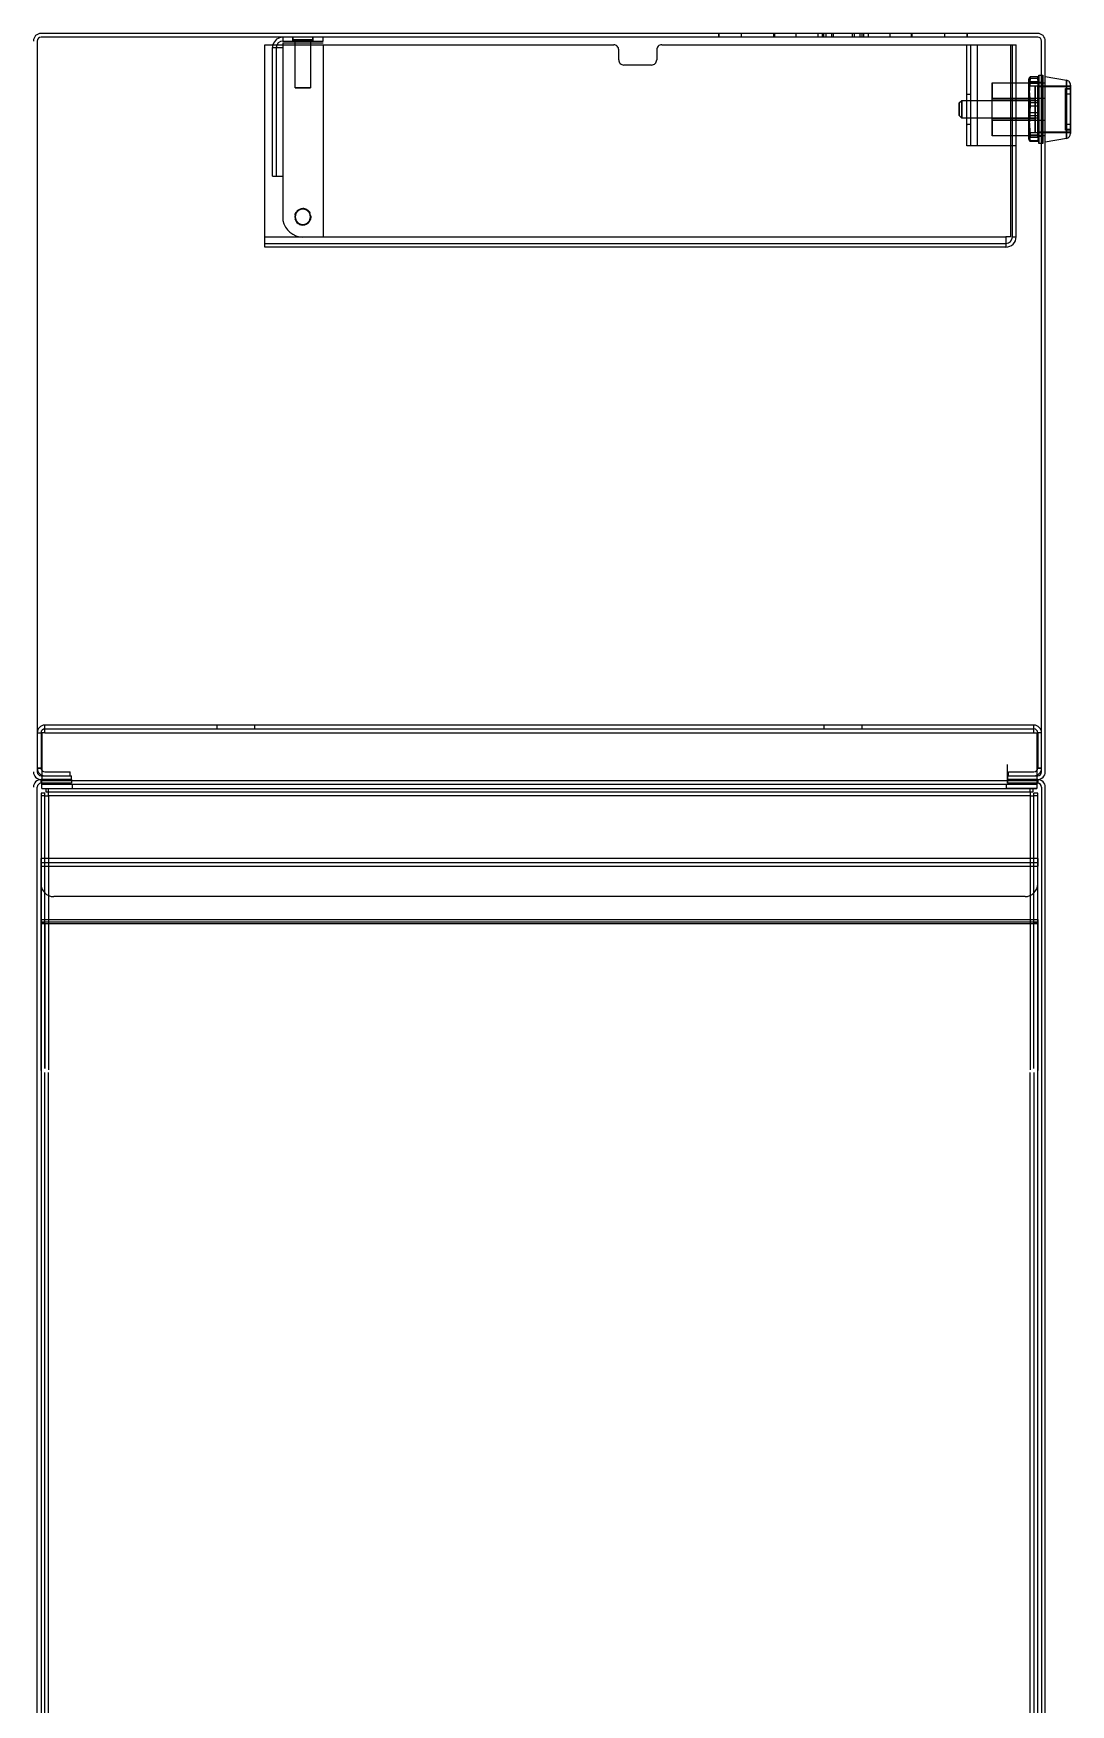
# Model space of a CAD drawing. Header units: millimetres. Extents: x 10366 to 13995, y 24552 to 29685.
# Drawn here: x 12801 to 13211, y 27959 to 28620 of the extents above; entities that cross this region are included whole.
import ezdxf

# ---------------------------------------------------------------- set-up
doc = ezdxf.new("R2010")
doc.units = ezdxf.units.MM
doc.header["$LTSCALE"] = 3
doc.layers.add('Hidden_lines', color=7, linetype='Continuous')
doc.layers.add('Level_1', color=7, linetype='Continuous')

msp = doc.modelspace()

# ---------------------------------------------------------------- linework, layer by layer
at = {"layer": 'Hidden_lines'}
for p, q in [((12903.93, 28617.03), (12903.93, 28618.53)), ((12904.13, 28617.53), (12904.13, 28618.53)), ((12911.73, 28618.53), (12911.73, 28617.53)), ((12911.93, 28618.53), (12911.93, 28617.03)), ((13072.34, 28618.53), (13072.34, 28620.03)), ((13072.43, 28620.03), (13072.43, 28618.53)), ((13081.25, 28620.03), (13081.25, 28618.53)), ((13094.14, 28618.53), (13094.14, 28620.03)), ((13094.41, 28620.03), (13094.41, 28618.53)), ((13102.87, 28620.03), (13102.87, 28618.53)), ((13111.46, 28620.03), (13111.46, 28618.53)), ((13113.25, 28620.03), (13113.25, 28618.53)), ((13113.93, 28618.53), (13113.93, 28620.03)), ((13114.67, 28620.03), (13114.67, 28618.53)), ((13116.86, 28620.03), (13116.86, 28618.53)), ((13117.63, 28620.03), (13117.63, 28618.53)), ((13125.22, 28618.53), (13125.22, 28620.03)), ((13126, 28618.53), (13126, 28620.03)), ((13128.18, 28620.03), (13128.18, 28618.53)), ((13128.93, 28620.03), (13128.93, 28618.53)), ((13129.6, 28620.03), (13129.6, 28618.53)), ((13131.4, 28620.03), (13131.4, 28618.53)), ((13139.99, 28620.03), (13139.99, 28618.53)), ((13148.44, 28620.03), (13148.44, 28618.53)), ((13148.71, 28620.03), (13148.71, 28618.53)), ((13161.6, 28620.03), (13161.6, 28618.53)), ((13170.42, 28620.03), (13170.42, 28618.53)), ((13170.51, 28620.03), (13170.51, 28618.53)), ((12895.93, 28563.53), (12895.93, 28614.4)), ((12897.43, 28614.4), (12897.43, 28563.53)), ((12900.06, 28614.4), (12900.06, 28563.53)), ((12904.93, 28598.53), (12904.93, 28615.53)), ((12910.93, 28615.53), (12910.93, 28598.53)), ((12915.93, 28615.53), (12915.93, 28539.53)), ((13170.43, 28575.53), (13170.43, 28615.53)), ((13171.93, 28615.53), (13171.93, 28575.53)), ((13174.56, 28615.53), (13174.56, 28575.53)), ((13180.43, 28600.5), (13189.93, 28600.5)), ((13194.93, 28599.34), (13198.93, 28599.34)), ((13195.17, 28600.5), (13201.43, 28600.5)), ((13195.43, 28601), (13198.43, 28601)), ((13198.43, 28600.2), (13195.43, 28600.2)), ((13197.43, 28599.28), (13211.43, 28599.28)), ((13198.43, 28599.03), (13211.43, 28599.03)), ((13198.93, 28600.78), (13200.43, 28600.78)), ((13209.43, 28598.28), (13211.43, 28598.28)), ((13209.43, 28598.08), (13211.43, 28598.08)), ((13167.43, 28592.53), (13168.43, 28593.53)), ((13168.43, 28593.53), (13198.43, 28593.53)), ((13170.43, 28596.03), (13171.93, 28596.03)), ((13180.43, 28594.45), (13189.93, 28594.45)), ((13180.43, 28585.61), (13180.43, 28594.45)), ((13180.43, 28593.78), (13197.43, 28593.78)), ((13195.17, 28594.45), (13201.43, 28594.45)), ((13211.43, 28596.03), (13209.43, 28596.03)), ((13168.43, 28586.53), (13167.43, 28587.53)), ((13198.43, 28586.53), (13168.43, 28586.53)), ((13171.93, 28584.03), (13170.43, 28584.03)), ((13170.6, 28584.03), (13170.69, 28584.03)), ((13197.43, 28586.28), (13180.43, 28586.28)), ((13189.93, 28585.61), (13180.43, 28585.61)), ((13201.43, 28585.61), (13195, 28585.61)), ((13195.43, 28588.7), (13198.43, 28588.7)), ((13198.43, 28587.42), (13195.43, 28587.42)), ((13211.43, 28584.03), (13209.43, 28584.03)), ((13189.93, 28579.55), (13180.43, 28579.55)), ((13198.93, 28580.71), (13194.93, 28580.71)), ((13201.43, 28579.55), (13195.21, 28579.55)), ((13195.43, 28577.73), (13198.43, 28577.73)), ((13211.43, 28580.78), (13197.43, 28580.78)), ((13211.43, 28581.03), (13198.43, 28581.03)), ((13200.43, 28579.28), (13198.93, 28579.28)), ((13211.43, 28581.98), (13209.43, 28581.98)), ((13211.43, 28581.78), (13209.43, 28581.78)), ((13188.43, 28575.53), (13174.56, 28575.53)), ((13189.93, 28575.53), (13188.43, 28575.53)), ((12900.06, 28563.53), (12900.06, 28546.09)), ((12892.93, 28537.03), (13185.8, 28537.03)), ((12873.93, 28346.53), (12873.93, 28345.03)), ((12888.93, 28345.03), (12888.93, 28346.53)), ((13113.93, 28346.53), (13113.93, 28345.03)), ((13128.93, 28346.53), (13128.93, 28345.03)), ((12805.93, 28345.03), (13196.93, 28345.03)), ((12805.93, 28328.03), (12815.93, 28328.03)), ((12815.93, 28326.53), (12815.93, 28328.03)), ((13186.43, 28323.53), (13186.43, 28330.94)), ((13186.93, 28328.03), (13196.93, 28328.03)), ((13186.93, 28326.53), (13186.93, 28328.03)), ((12816.43, 28325.03), (12804.43, 28325.03)), ((12816.43, 28323.53), (12804.78, 28323.53)), ((13198.07, 28323.03), (12804.78, 28323.03)), ((12816.78, 28323.03), (12804.78, 28323.03)), ((12807.43, 28320.03), (12807.43, 28321.53)), ((12816.43, 28325.03), (12816.43, 28323.53)), ((12816.78, 28323.03), (12816.78, 28321.53)), ((13186.07, 28321.53), (13186.07, 28323.03)), ((13198.07, 28323.03), (13186.07, 28323.03)), ((13197.26, 28325.03), (13186.43, 28325.03)), ((13186.43, 28325.03), (13186.43, 28323.53)), ((13196.92, 28323.53), (13186.43, 28323.53)), ((13195.43, 28320.03), (13195.43, 28321.53)), ((12805.93, 28318.53), (12804.43, 28318.53)), ((13198.43, 28318.53), (13196.93, 28318.53)), ((12805.93, 28210.77), (12805.93, 28293.75)), ((12807.43, 28293.75), (12807.43, 28210.19)), ((13195.43, 28293.75), (13195.43, 28210.19)), ((13196.93, 28210.77), (13196.93, 28293.75)), ((12804.43, 28292.25), (13198.43, 28292.25)), ((12804.43, 28292.25), (13198.43, 28292.25)), ((12804.43, 28292.25), (13198.43, 28292.25)), ((12804.43, 28292.25), (13198.43, 28292.25)), ((12805.93, 28268.22), (12804.43, 28268.22)), ((12805.93, 28268.22), (12804.43, 28268.22)), ((12805.93, 28268.22), (12804.43, 28268.22)), ((12805.93, 28268.22), (12804.43, 28268.22)), ((13198.43, 28268.01), (12804.43, 28268.01)), ((13198.43, 28268.01), (12804.43, 28268.01)), ((13198.43, 28268.01), (12804.43, 28268.01)), ((13198.43, 28268.01), (12804.43, 28268.01)), ((12805.93, 28268.22), (12805.93, 28210.77)), ((12805.93, 28211.24), (12805.93, 28268.22)), ((12805.93, 28268.22), (12805.93, 28210.77)), ((12805.93, 28211.24), (12805.93, 28268.22)), ((12805.93, 28268.22), (12805.93, 28210.77)), ((12805.93, 28211.24), (12805.93, 28268.22)), ((12805.93, 28268.22), (12805.93, 28210.77)), ((12805.93, 28211.24), (12805.93, 28268.22)), ((13196.93, 28211.24), (13196.93, 28268.22)), ((13196.93, 28268.22), (13198.43, 28268.22)), ((13196.93, 28210.77), (13196.93, 28268.22)), ((13196.93, 28268.22), (13198.43, 28268.22)), ((13196.93, 28211.24), (13196.93, 28268.22)), ((13196.93, 28210.77), (13196.93, 28268.22)), ((13196.93, 28210.77), (13196.93, 28268.22)), ((13196.93, 28268.22), (13198.43, 28268.22)), ((13196.93, 28211.24), (13196.93, 28268.22)), ((13196.93, 28268.22), (13198.43, 28268.22)), ((13196.93, 28211.24), (13196.93, 28268.22)), ((13196.93, 28210.77), (13196.93, 28268.22)), ((12805.93, 27573.03), (12805.93, 28209.14)), ((12805.93, 27573.03), (12805.93, 28209.14)), ((12805.93, 27573.03), (12805.93, 28209.14)), ((12805.93, 27573.03), (12805.93, 28209.14)), ((13196.93, 28209.14), (13196.93, 27573.03)), ((13196.93, 28209.14), (13196.93, 27573.03)), ((13196.93, 28209.14), (13196.93, 27573.03)), ((13196.93, 28209.14), (13196.93, 27573.03))]:
    msp.add_line(p, q, dxfattribs=at)
for points in [[(12907.93, 28617.53, 0), (12911.73, 28617.53, 0), (12907.93, 28617.53, 0), (12904.13, 28617.53, 0)], [(12907.93, 28617.53, 0), (12910.93, 28617.53, 0), (12907.93, 28617.53, 0), (12904.93, 28617.53, 0)], [(13200.43, 28590.03, 0), (13200.43, 28603.53, 0)], [(12907.93, 28598.53, 0), (12910.93, 28598.53, 0), (12907.93, 28598.53, 0), (12904.93, 28598.53, 0)], [(13180.43, 28594.45, 0), (13180.43, 28600.5, 0)], [(13197.43, 28590.03, 0), (13197.43, 28580.78, 0), (13197.43, 28590.03, 0), (13197.43, 28599.28, 0)], [(13198.43, 28590.03, 0), (13198.43, 28599.03, 0)], [(13209.43, 28590.03, 0), (13209.43, 28598.28, 0)], [(13209.43, 28590.03, 0), (13209.43, 28598.08, 0)], [(13167.43, 28590.03, 0), (13167.43, 28592.53, 0)], [(13168.43, 28590.03, 0), (13168.43, 28593.53, 0)], [(13197.43, 28590.03, 0), (13197.43, 28586.28, 0), (13197.43, 28590.03, 0), (13197.43, 28593.78, 0)], [(13167.43, 28590.03, 0), (13167.43, 28587.53, 0)], [(13168.43, 28590.03, 0), (13168.43, 28586.53, 0)], [(13180.43, 28585.61, 0), (13180.43, 28579.55, 0)], [(13198.43, 28590.03, 0), (13198.43, 28581.03, 0)], [(13200.43, 28590.03, 0), (13200.43, 28576.53, 0)], [(13209.43, 28590.03, 0), (13209.43, 28581.98, 0)], [(13209.43, 28590.03, 0), (13209.43, 28581.78, 0)]]:
    msp.add_polyline3d(points, close=True, dxfattribs=at)
for points in [[(12895.93, 28614.4, 0), (12895.93, 28614.4, 0), (12895.93, 28614.4, 0), (12895.93, 28614.4, 0), (12895.93, 28614.4, 0), (12895.93, 28614.4, 0), (12895.93, 28614.4, 0), (12895.93, 28614.4, 0), (12895.93, 28614.4, 0), (12895.93, 28614.4, 0), (12895.93, 28614.4, 0), (12895.93, 28614.4, 0), (12895.93, 28614.4, 0), (12895.93, 28614.4, 0), (12895.94, 28614.4, 0), (12895.97, 28614.4, 0), (12896.1, 28614.4, 0), (12897.43, 28614.4, 0)], [(12897.43, 28614.4, 0), (12900.06, 28614.4, 0)], [(13194.93, 28599.24, 0), (13194.93, 28579.63, 0)], [(13195.43, 28588.7, 0), (13195, 28594.45, 0), (13195.43, 28600.2, 0)], [(13195.43, 28600.61, 0), (13195.43, 28601, 0)], [(13198.43, 28602.8, 0), (13198.62, 28602.56, 0), (13198.75, 28602.33, 0), (13198.8, 28602.22, 0), (13198.83, 28602.11, 0), (13198.85, 28602, 0), (13198.86, 28601.9, 0), (13198.85, 28601.79, 0), (13198.83, 28601.68, 0), (13198.8, 28601.58, 0), (13198.75, 28601.47, 0), (13198.69, 28601.35, 0), (13198.62, 28601.24, 0), (13198.43, 28601, 0)], [(13198.43, 28601, 0), (13198.43, 28600.61, 0)], [(13198.43, 28600.2, 0), (13198.86, 28594.45, 0), (13198.43, 28588.7, 0)], [(13198.93, 28598.07, 0), (13198.93, 28590.03, 0)], [(13209.78, 28578.53, 0), (13209.78, 28578.53, 0), (13209.78, 28578.53, 0), (13209.78, 28578.53, 0), (13209.78, 28578.53, 0), (13209.78, 28578.53, 0), (13209.78, 28578.53, 0), (13209.78, 28578.53, 0), (13209.78, 28578.53, 0), (13209.78, 28578.53, 0), (13209.78, 28578.53, 0), (13209.78, 28578.53, 0), (13209.78, 28578.55, 0), (13209.78, 28578.61, 0), (13209.78, 28578.86, 0), (13209.78, 28579.94, 0), (13209.78, 28601.53, 0)], [(13195.43, 28577.73, 0), (13195, 28582.57, 0), (13195.43, 28587.42, 0)], [(13195.43, 28587.42, 0), (13195.43, 28588.7, 0)], [(13198.43, 28587.42, 0), (13198.86, 28582.57, 0), (13198.43, 28577.73, 0)], [(13198.93, 28590.03, 0), (13198.93, 28581.34, 0)], [(13195.43, 28577.25, 0), (13195.43, 28577.73, 0)], [(13198.43, 28577.73, 0), (13198.43, 28577.25, 0)], [(13174.56, 28575.53, 0), (13170.43, 28575.53, 0)], [(12895.93, 28563.53, 0), (12895.93, 28563.53, 0), (12895.93, 28563.53, 0), (12895.93, 28563.53, 0), (12895.93, 28563.53, 0), (12895.93, 28563.53, 0), (12895.93, 28563.53, 0), (12895.93, 28563.53, 0), (12895.93, 28563.53, 0), (12895.93, 28563.53, 0), (12895.93, 28563.53, 0), (12895.93, 28563.53, 0), (12895.93, 28563.53, 0), (12895.96, 28563.53, 0), (12896.05, 28563.53, 0), (12896.44, 28563.53, 0), (12900.06, 28563.53, 0)]]:
    msp.add_polyline3d(points, dxfattribs=at)
for centre, radius, start, end in [((12900.06, 28614.4), 4.13, 164.12094, 180), ((12907.93, 28547.53), 3.25, 90, 111.83829), ((12907.93, 28547.53), 3.25, 61.20728, 90), ((12907.93, 28547.53), 8, 190.34318, 270), ((12907.93, 28547.53), 3.25, 146.53824, 168.08226), ((12907.93, 28547.53), 3.25, 194.15876, 234.78826), ((12907.93, 28547.53), 3.25, 119.90285, 141.63257), ((12907.93, 28547.53), 3.25, 239.89304, 270), ((12907.93, 28547.53), 3.25, 270, 295.99524), ((12907.93, 28547.53), 3.25, 298.82379, 329.35126), ((12907.93, 28547.53), 3.25, 25.70136, 56.20738), ((12907.93, 28547.53), 3.25, 334.67348, 6.28958)]:
    msp.add_arc(centre, radius, start, end, dxfattribs=at)
at = {"layer": 'Level_1'}
for p, q in [((12802.93, 28617.03), (12802.93, 28328.03)), ((13198.43, 28620.03), (12804.43, 28620.03)), ((13198.43, 28618.53), (12804.43, 28618.53)), ((12900.06, 28618.53), (12900.06, 28617.03)), ((12900.06, 28617.03), (12915.93, 28617.03)), ((12904.93, 28615.53), (12904.93, 28617.53)), ((12910.93, 28617.53), (12910.93, 28615.53)), ((12915.93, 28617.03), (12915.93, 28618.53)), ((13199.93, 28328.03), (13199.93, 28617.03)), ((13201.43, 28328.03), (13201.43, 28617.03)), ((12892.93, 28615.53), (13030.82, 28615.53)), ((12892.93, 28539.66), (12892.93, 28615.53)), ((12900.06, 28616.32), (12900.06, 28614.4)), ((12900.06, 28616.32), (12915.93, 28616.32)), ((13032.82, 28609.53), (13032.82, 28613.53)), ((13047.82, 28613.53), (13047.82, 28609.53)), ((13049.82, 28615.53), (13187.72, 28615.53)), ((13174.56, 28615.53), (13188.43, 28615.53)), ((13187.72, 28615.53), (13187.72, 28539.66)), ((13188.43, 28539.66), (13188.43, 28615.53)), ((13188.43, 28615.53), (13189.93, 28615.53)), ((13189.93, 28539.66), (13189.93, 28615.53)), ((13045.82, 28607.53), (13034.82, 28607.53)), ((13198.93, 28603.53), (13200.43, 28603.53)), ((13189.93, 28600.5), (13195.17, 28600.5)), ((13194.93, 28601.78), (13195.04, 28602.16)), ((13198.43, 28602.8), (13195.43, 28602.8)), ((13195.43, 28602.33), (13198.43, 28602.33)), ((13201.43, 28603.03), (13209.78, 28601.53)), ((13189.93, 28594.45), (13195.17, 28594.45)), ((13198.43, 28592.63), (13195.43, 28592.63)), ((13195.43, 28591.36), (13198.43, 28591.36)), ((13195, 28585.61), (13189.93, 28585.61)), ((13195.21, 28579.55), (13189.93, 28579.55)), ((13195.04, 28577.9), (13194.93, 28578.28)), ((13198.43, 28579.86), (13195.43, 28579.86)), ((13195.43, 28579.06), (13198.43, 28579.06)), ((13198.43, 28577.25), (13195.43, 28577.25)), ((13209.78, 28578.53), (13201.43, 28577.03)), ((13200.43, 28576.53), (13198.93, 28576.53)), ((12892.93, 28539.66), (13185.8, 28539.66)), ((13187.72, 28539.66), (13185.8, 28539.66)), ((13188.43, 28539.66), (13189.93, 28539.66)), ((12892.93, 28535.53), (12892.93, 28537.03)), ((13185.8, 28535.53), (12892.93, 28535.53)), ((13185.8, 28537.03), (13185.8, 28535.53)), ((12805.93, 28345.03), (12805.93, 28346.53)), ((13196.93, 28346.53), (12805.93, 28346.53)), ((13196.93, 28345.03), (13196.93, 28346.53)), ((12802.93, 28343.53), (12804.43, 28343.53)), ((12804.43, 28343.53), (12804.43, 28329.53)), ((12804.78, 28343.53), (12804.78, 28324.53)), ((12805.93, 28343.53), (12804.78, 28343.53)), ((12805.93, 28343.53), (13196.93, 28343.53)), ((13196.93, 28343.53), (13198.07, 28343.53)), ((13198.07, 28343.53), (13198.07, 28324.53)), ((13198.43, 28343.53), (13198.43, 28329.53)), ((13199.93, 28343.53), (13198.43, 28343.53)), ((12802.93, 28329.53), (12804.43, 28329.53)), ((12804.43, 28329.53), (12802.93, 28329.53)), ((12804.43, 28326.53), (12816.43, 28326.53)), ((12816.43, 28325.03), (12816.43, 28326.53)), ((13186.43, 28326.53), (13198.43, 28326.53)), ((13186.43, 28326.53), (13186.43, 28325.03)), ((13199.93, 28329.53), (13198.43, 28329.53)), ((13198.43, 28329.53), (13199.93, 28329.53)), ((12802.93, 27523.03), (12802.93, 28322.03)), ((12804.43, 28323.53), (12804.43, 28325.03)), ((12804.43, 28325.03), (12816.43, 28325.03)), ((12804.43, 28319.67), (12804.43, 28174.68)), ((12805.93, 28319.67), (12804.43, 28319.67)), ((13198.07, 28324.53), (12804.78, 28324.53)), ((12804.78, 28321.53), (12816.78, 28321.53)), ((12804.78, 28321.53), (13198.07, 28321.53)), ((12805.93, 28293.75), (12805.93, 28319.67)), ((12806.28, 28321.53), (12806.28, 28320.03)), ((13196.57, 28320.03), (12806.28, 28320.03)), ((13198.07, 28321.53), (13186.07, 28321.53)), ((13186.43, 28325.03), (13198.43, 28325.03)), ((13196.57, 28321.53), (13196.57, 28320.03)), ((13198.43, 28323.53), (13196.92, 28323.53)), ((13198.43, 28319.67), (13196.93, 28319.67)), ((13196.93, 28293.75), (13196.93, 28319.67)), ((13198.43, 28325.03), (13197.26, 28325.03)), ((13198.43, 28325.03), (13198.43, 28323.53)), ((13198.43, 28175.02), (13198.43, 28319.67)), ((13199.93, 28322.03), (13199.93, 27523.03)), ((13201.43, 27523.03), (13201.43, 28322.03)), ((12807.43, 28318.53), (12807.43, 28293.75)), ((13195.43, 28318.53), (12807.43, 28318.53)), ((13195.43, 28318.53), (13195.43, 28293.75)), ((13198.43, 28293.75), (12804.43, 28293.75)), ((13198.43, 28293.75), (12804.43, 28293.75)), ((13198.43, 28293.75), (12804.43, 28293.75)), ((13198.43, 28293.75), (12804.43, 28293.75)), ((12804.43, 28269.64), (12804.43, 28290.75)), ((12804.43, 28290.75), (13198.43, 28290.75)), ((12804.43, 28290.75), (12804.43, 28283.75)), ((12804.43, 28290.75), (12804.43, 28283.75)), ((12804.43, 28269.64), (12804.43, 28290.75)), ((12804.43, 28290.75), (13198.43, 28290.75)), ((12804.43, 28269.64), (12804.43, 28290.75)), ((12804.43, 28290.75), (13198.43, 28290.75)), ((12804.43, 28290.75), (12804.43, 28283.75)), ((12804.43, 28290.75), (12804.43, 28283.75)), ((12804.43, 28290.75), (13198.43, 28290.75)), ((12804.43, 28269.64), (12804.43, 28290.75)), ((13198.43, 28269.64), (13198.43, 28290.75)), ((13198.43, 28269.64), (13198.43, 28290.75)), ((13198.43, 28283.75), (13198.43, 28290.75)), ((13198.43, 28283.75), (13198.43, 28290.75)), ((13198.43, 28269.64), (13198.43, 28290.75)), ((13198.43, 28283.75), (13198.43, 28290.75)), ((13198.43, 28283.75), (13198.43, 28290.75)), ((13198.43, 28269.64), (13198.43, 28290.75)), ((13193.43, 28278.75), (12809.43, 28278.75)), ((13193.43, 28278.75), (12809.43, 28278.75)), ((13193.43, 28278.75), (12809.43, 28278.75)), ((13193.43, 28278.75), (12809.43, 28278.75)), ((12804.43, 28269.64), (13198.43, 28269.64)), ((12804.43, 28269.64), (13198.43, 28269.64)), ((12804.43, 28269.64), (13198.43, 28269.64)), ((12804.43, 28269.64), (13198.43, 28269.64)), ((12804.43, 28210.77), (12804.43, 28268.83)), ((12804.43, 28268.01), (12804.43, 28268.83)), ((12804.43, 28268.83), (13198.43, 28268.83)), ((12804.43, 28268.83), (13198.43, 28268.83)), ((12804.43, 28210.77), (12804.43, 28268.83)), ((12804.43, 28268.01), (12804.43, 28268.83)), ((12804.43, 28268.83), (13198.43, 28268.83)), ((12804.43, 28210.77), (12804.43, 28268.83)), ((12804.43, 28268.01), (12804.43, 28268.83)), ((12804.43, 28268.01), (12804.43, 28268.83)), ((12804.43, 28268.83), (13198.43, 28268.83)), ((12804.43, 28210.77), (12804.43, 28268.83)), ((12804.43, 28209.95), (12804.43, 28268.01)), ((12804.43, 28209.95), (12804.43, 28268.01)), ((12804.43, 28209.95), (12804.43, 28268.01)), ((12804.43, 28209.95), (12804.43, 28268.01)), ((13198.43, 28268.83), (13198.43, 28268.01)), ((13198.43, 28268.83), (13198.43, 28210.77)), ((13198.43, 28268.83), (13198.43, 28268.01)), ((13198.43, 28268.83), (13198.43, 28210.77)), ((13198.43, 28268.83), (13198.43, 28268.01)), ((13198.43, 28268.83), (13198.43, 28268.01)), ((13198.43, 28268.83), (13198.43, 28210.77)), ((13198.43, 28268.83), (13198.43, 28210.77)), ((13198.43, 28268.01), (13198.43, 28209.95)), ((13198.43, 28268.01), (13198.43, 28209.95)), ((13198.43, 28268.01), (13198.43, 28209.95)), ((13198.43, 28268.01), (13198.43, 28209.95)), ((12804.43, 28209.14), (12804.43, 27573.03)), ((12804.43, 28209.14), (12804.43, 27573.03)), ((12804.43, 28209.14), (12804.43, 27573.03)), ((12804.43, 28209.14), (12804.43, 27573.03)), ((12807.43, 27573.03), (12807.43, 28209.14)), ((12807.43, 27573.03), (12807.43, 28209.14)), ((12807.43, 27573.03), (12807.43, 28209.14)), ((12807.43, 27573.03), (12807.43, 28209.14)), ((13195.43, 27573.03), (13195.43, 28209.14)), ((13195.43, 27573.03), (13195.43, 28209.14)), ((13195.43, 27573.03), (13195.43, 28209.14)), ((13195.43, 27573.03), (13195.43, 28209.14)), ((13198.43, 27573.03), (13198.43, 28209.14)), ((13198.43, 27573.03), (13198.43, 28209.14)), ((13198.43, 27573.03), (13198.43, 28209.14)), ((13198.43, 27573.03), (13198.43, 28209.14))]:
    msp.add_line(p, q, dxfattribs=at)
for points in [[(13198.93, 28590.03, 0), (13198.93, 28602.9, 0), (13198.93, 28603.36, 0), (13198.93, 28603.53, 0), (13198.93, 28603.53, 0), (13198.93, 28603.53, 0), (13198.93, 28603.53, 0), (13198.93, 28603.53, 0), (13198.93, 28603.53, 0), (13198.93, 28603.53, 0), (13198.93, 28603.53, 0), (13198.93, 28603.53, 0), (13198.93, 28603.53, 0), (13198.93, 28603.53, 0), (13198.93, 28603.53, 0), (13198.93, 28603.53, 0), (13198.93, 28603.52, 0), (13198.93, 28603.51, 0), (13198.93, 28603.47, 0), (13198.93, 28603.28, 0), (13198.93, 28602.5, 0), (13198.93, 28598.07, 0)], [(13194.93, 28579.63, 0), (13194.93, 28578.55, 0), (13194.93, 28578.31, 0), (13194.93, 28578.28, 0), (13194.93, 28578.28, 0), (13194.93, 28578.28, 0), (13194.93, 28578.28, 0), (13194.93, 28578.28, 0), (13194.93, 28578.28, 0), (13194.93, 28578.28, 0), (13194.93, 28578.28, 0), (13194.93, 28578.28, 0), (13194.93, 28578.28, 0), (13194.93, 28578.28, 0), (13194.93, 28578.28, 0), (13194.93, 28578.28, 0), (13194.93, 28578.28, 0), (13194.93, 28578.28, 0), (13194.93, 28578.28, 0), (13194.93, 28578.28, 0), (13194.93, 28578.31, 0), (13194.93, 28578.44, 0), (13194.93, 28579.74, 0), (13194.93, 28593.42, 0), (13194.93, 28600.86, 0), (13194.93, 28601.63, 0), (13194.93, 28601.77, 0), (13194.93, 28601.78, 0), (13194.93, 28601.78, 0), (13194.93, 28601.78, 0), (13194.93, 28601.78, 0), (13194.93, 28601.78, 0), (13194.93, 28601.78, 0), (13194.93, 28601.78, 0), (13194.93, 28601.78, 0), (13194.93, 28601.78, 0), (13194.93, 28601.78, 0), (13194.93, 28601.78, 0), (13194.93, 28601.78, 0), (13194.93, 28601.78, 0), (13194.93, 28601.77, 0), (13194.93, 28601.75, 0), (13194.93, 28601.64, 0), (13194.93, 28601.15, 0), (13194.93, 28600.12, 0)], [(13195.43, 28601, 0), (13195.23, 28601.24, 0), (13195.1, 28601.47, 0), (13195.06, 28601.58, 0), (13195.02, 28601.68, 0), (13195, 28601.79, 0), (13195, 28601.9, 0), (13195, 28602, 0), (13195.02, 28602.11, 0), (13195.06, 28602.22, 0), (13195.1, 28602.33, 0), (13195.16, 28602.44, 0), (13195.23, 28602.56, 0), (13195.43, 28602.8, 0)], [(13195.43, 28602.33, 0), (13195, 28597.48, 0), (13195.43, 28592.63, 0)], [(13195.43, 28602.8, 0), (13195.43, 28602.33, 0)], [(13198.43, 28602.33, 0), (13198.43, 28602.8, 0)], [(13198.43, 28592.63, 0), (13198.86, 28597.48, 0), (13198.43, 28602.33, 0)], [(13209.78, 28601.53, 0), (13209.78, 28601.53, 0), (13209.78, 28601.53, 0), (13209.78, 28601.53, 0), (13209.78, 28601.53, 0), (13209.78, 28601.53, 0), (13209.78, 28601.53, 0), (13209.78, 28601.53, 0), (13209.78, 28601.53, 0), (13209.78, 28601.53, 0), (13209.78, 28601.53, 0), (13209.78, 28601.53, 0), (13209.78, 28601.52, 0), (13209.78, 28601.51, 0), (13209.78, 28601.45, 0), (13209.78, 28601.19, 0), (13209.78, 28600.11, 0), (13209.78, 28590.03, 0)], [(13211.43, 28599.56, 0), (13211.42, 28599.74, 0), (13211.36, 28600.09, 0), (13211.3, 28600.25, 0), (13211.23, 28600.42, 0), (13211.05, 28600.73, 0), (13210.94, 28600.86, 0), (13210.69, 28601.11, 0), (13210.41, 28601.3, 0), (13210.11, 28601.44, 0), (13209.78, 28601.53, 0)], [(13211.43, 28580.49, 0), (13211.43, 28580.49, 0), (13211.43, 28580.49, 0), (13211.43, 28580.49, 0), (13211.43, 28580.49, 0), (13211.43, 28580.49, 0), (13211.43, 28580.49, 0), (13211.43, 28580.49, 0), (13211.43, 28580.49, 0), (13211.43, 28580.5, 0), (13211.43, 28580.5, 0), (13211.43, 28580.5, 0), (13211.43, 28580.53, 0), (13211.43, 28580.65, 0), (13211.43, 28581.14, 0), (13211.43, 28586.34, 0), (13211.43, 28598.71, 0), (13211.43, 28599.41, 0), (13211.43, 28599.54, 0), (13211.43, 28599.55, 0), (13211.43, 28599.56, 0), (13211.43, 28599.56, 0), (13211.43, 28599.56, 0), (13211.43, 28599.56, 0), (13211.43, 28599.56, 0), (13211.43, 28599.56, 0), (13211.43, 28599.56, 0), (13211.43, 28599.56, 0), (13211.43, 28599.56, 0), (13211.43, 28599.56, 0), (13211.43, 28599.56, 0), (13211.43, 28599.56, 0), (13211.43, 28599.56, 0), (13211.43, 28599.56, 0), (13211.43, 28599.56, 0), (13211.43, 28599.56, 0), (13211.43, 28599.56, 0), (13211.43, 28599.55, 0), (13211.43, 28599.52, 0), (13211.43, 28599.4, 0), (13211.43, 28598.91, 0), (13211.43, 28596.86, 0), (13211.43, 28590.03, 0)], [(13195.43, 28591.36, 0), (13195, 28585.61, 0), (13195.43, 28579.86, 0)], [(13195.43, 28592.63, 0), (13195.43, 28591.36, 0)], [(13198.43, 28591.36, 0), (13198.43, 28592.63, 0)], [(13198.43, 28579.86, 0), (13198.86, 28585.61, 0), (13198.43, 28591.36, 0)], [(13198.93, 28581.34, 0), (13198.93, 28576.92, 0), (13198.93, 28576.59, 0), (13198.93, 28576.53, 0), (13198.93, 28576.53, 0), (13198.93, 28576.53, 0), (13198.93, 28576.53, 0), (13198.93, 28576.53, 0), (13198.93, 28576.53, 0), (13198.93, 28576.53, 0), (13198.93, 28576.53, 0), (13198.93, 28576.53, 0), (13198.93, 28576.53, 0), (13198.93, 28576.53, 0), (13198.93, 28576.53, 0), (13198.93, 28576.53, 0), (13198.93, 28576.53, 0), (13198.93, 28576.53, 0), (13198.93, 28576.53, 0), (13198.93, 28576.54, 0), (13198.93, 28576.58, 0), (13198.93, 28576.76, 0), (13198.93, 28577.51, 0), (13198.93, 28580.62, 0), (13198.93, 28590.03, 0)], [(13209.78, 28590.03, 0), (13209.78, 28578.53, 0)], [(13211.43, 28590.03, 0), (13211.43, 28580.49, 0)], [(13195.43, 28579.06, 0), (13195.23, 28578.81, 0), (13195.1, 28578.59, 0), (13195.06, 28578.48, 0), (13195.02, 28578.37, 0), (13195, 28578.26, 0), (13195, 28578.15, 0), (13195, 28578.05, 0), (13195.02, 28577.94, 0), (13195.06, 28577.83, 0), (13195.1, 28577.72, 0), (13195.16, 28577.61, 0), (13195.23, 28577.5, 0), (13195.43, 28577.25, 0)], [(13195.43, 28579.86, 0), (13195.43, 28579.06, 0)], [(13198.43, 28579.06, 0), (13198.43, 28579.86, 0)], [(13198.43, 28577.25, 0), (13198.62, 28577.5, 0), (13198.75, 28577.72, 0), (13198.8, 28577.83, 0), (13198.83, 28577.94, 0), (13198.85, 28578.05, 0), (13198.86, 28578.15, 0), (13198.85, 28578.26, 0), (13198.83, 28578.37, 0), (13198.8, 28578.48, 0), (13198.75, 28578.59, 0), (13198.69, 28578.7, 0), (13198.62, 28578.81, 0), (13198.43, 28579.06, 0)], [(12892.93, 28535.53, 0), (12892.93, 28535.53, 0), (12892.93, 28535.53, 0), (12892.93, 28535.53, 0), (12892.93, 28535.53, 0), (12892.93, 28535.53, 0), (12892.93, 28535.53, 0), (12892.93, 28535.53, 0), (12892.93, 28535.53, 0), (12892.93, 28535.53, 0), (12892.93, 28535.53, 0), (12892.93, 28535.53, 0), (12892.93, 28535.53, 0), (12892.93, 28535.56, 0), (12892.93, 28535.65, 0), (12892.93, 28536.04, 0), (12892.93, 28539.66, 0)], [(13185.8, 28539.66, 0), (13185.8, 28535.53, 0)], [(12805.93, 28343.53, 0), (12805.93, 28346.53, 0)], [(13196.93, 28343.53, 0), (13196.93, 28346.53, 0)], [(12804.78, 28321.53, 0), (12804.78, 28321.53, 0), (12804.78, 28321.53, 0), (12804.78, 28321.53, 0), (12804.78, 28321.53, 0), (12804.78, 28321.53, 0), (12804.78, 28321.53, 0), (12804.78, 28321.53, 0), (12804.78, 28321.53, 0), (12804.78, 28321.53, 0), (12804.78, 28321.53, 0), (12804.78, 28321.53, 0), (12804.78, 28321.53, 0), (12804.78, 28321.53, 0), (12804.78, 28321.55, 0), (12804.78, 28321.62, 0), (12804.78, 28322.38, 0), (12804.78, 28324.53, 0)], [(12807.43, 28318.53, 0), (12807.43, 28320.03, 0)], [(13195.43, 28320.03, 0), (13195.43, 28320.03, 0), (13195.43, 28320.03, 0), (13195.43, 28320.03, 0), (13195.43, 28320.03, 0), (13195.43, 28320.03, 0), (13195.43, 28320.03, 0), (13195.43, 28320.03, 0), (13195.43, 28320.03, 0), (13195.43, 28320.03, 0), (13195.43, 28320.03, 0), (13195.43, 28320.03, 0), (13195.43, 28320.03, 0), (13195.43, 28320.02, 0), (13195.43, 28320.02, 0), (13195.43, 28319.98, 0), (13195.43, 28319.84, 0), (13195.43, 28318.53, 0)], [(13198.07, 28324.53, 0), (13198.07, 28321.53, 0)], [(12805.93, 28318.53, 0), (12805.93, 28318.53, 0), (12805.93, 28318.53, 0), (12805.93, 28318.53, 0), (12805.93, 28318.53, 0), (12805.93, 28318.53, 0), (12805.93, 28318.53, 0), (12805.93, 28318.53, 0), (12805.93, 28318.53, 0), (12805.93, 28318.53, 0), (12805.93, 28318.53, 0), (12805.93, 28318.53, 0), (12805.93, 28318.53, 0), (12805.93, 28318.53, 0), (12805.94, 28318.53, 0), (12805.98, 28318.53, 0), (12806.35, 28318.53, 0), (12807.43, 28318.53, 0)], [(13195.43, 28318.53, 0), (13196.93, 28318.53, 0)], [(12804.43, 28290.75, 0), (12804.43, 28293.75, 0)], [(12804.43, 28290.75, 0), (12804.43, 28293.75, 0)], [(12804.43, 28290.75, 0), (12804.43, 28293.75, 0)], [(12804.43, 28290.75, 0), (12804.43, 28293.75, 0)], [(13198.43, 28293.75, 0), (13198.43, 28293.75, 0), (13198.43, 28293.75, 0), (13198.43, 28293.75, 0), (13198.43, 28293.75, 0), (13198.43, 28293.75, 0), (13198.43, 28293.75, 0), (13198.43, 28293.75, 0), (13198.43, 28293.75, 0), (13198.43, 28293.75, 0), (13198.43, 28293.75, 0), (13198.43, 28293.75, 0), (13198.43, 28293.75, 0), (13198.43, 28293.73, 0), (13198.43, 28293.66, 0), (13198.43, 28292.9, 0), (13198.43, 28290.75, 0)], [(13198.43, 28293.75, 0), (13198.43, 28293.75, 0), (13198.43, 28293.75, 0), (13198.43, 28293.75, 0), (13198.43, 28293.75, 0), (13198.43, 28293.75, 0), (13198.43, 28293.75, 0), (13198.43, 28293.75, 0), (13198.43, 28293.75, 0), (13198.43, 28293.75, 0), (13198.43, 28293.75, 0), (13198.43, 28293.75, 0), (13198.43, 28293.75, 0), (13198.43, 28293.73, 0), (13198.43, 28293.66, 0), (13198.43, 28292.9, 0), (13198.43, 28290.75, 0)], [(13198.43, 28293.75, 0), (13198.43, 28293.75, 0), (13198.43, 28293.75, 0), (13198.43, 28293.75, 0), (13198.43, 28293.75, 0), (13198.43, 28293.75, 0), (13198.43, 28293.75, 0), (13198.43, 28293.75, 0), (13198.43, 28293.75, 0), (13198.43, 28293.75, 0), (13198.43, 28293.75, 0), (13198.43, 28293.75, 0), (13198.43, 28293.75, 0), (13198.43, 28293.73, 0), (13198.43, 28293.66, 0), (13198.43, 28292.9, 0), (13198.43, 28290.75, 0)], [(13198.43, 28293.75, 0), (13198.43, 28293.75, 0), (13198.43, 28293.75, 0), (13198.43, 28293.75, 0), (13198.43, 28293.75, 0), (13198.43, 28293.75, 0), (13198.43, 28293.75, 0), (13198.43, 28293.75, 0), (13198.43, 28293.75, 0), (13198.43, 28293.75, 0), (13198.43, 28293.75, 0), (13198.43, 28293.75, 0), (13198.43, 28293.75, 0), (13198.43, 28293.73, 0), (13198.43, 28293.66, 0), (13198.43, 28292.9, 0), (13198.43, 28290.75, 0)], [(12804.43, 28268.83, 0), (12804.43, 28269.64, 0)], [(12804.43, 28268.83, 0), (12804.43, 28269.64, 0)], [(12804.43, 28268.83, 0), (12804.43, 28269.64, 0)], [(12804.43, 28268.83, 0), (12804.43, 28269.64, 0)], [(13198.43, 28269.64, 0), (13198.43, 28268.83, 0)], [(13198.43, 28269.64, 0), (13198.43, 28268.83, 0)], [(13198.43, 28269.64, 0), (13198.43, 28268.83, 0)], [(13198.43, 28269.64, 0), (13198.43, 28268.83, 0)]]:
    msp.add_polyline3d(points, dxfattribs=at)
for points in [[(13211.43, 28590.03, 0), (13211.43, 28580.78, 0), (13211.43, 28590.03, 0), (13211.43, 28599.28, 0)], [(13211.43, 28590.03, 0), (13211.43, 28599.03, 0)], [(13211.43, 28590.03, 0), (13211.43, 28581.03, 0)]]:
    msp.add_polyline3d(points, close=True, dxfattribs=at)
for centre, radius, start, end in [((12804.43, 28617.03), 3, 90, 180), ((12804.43, 28617.03), 1.5, 90, 180), ((12900.06, 28614.4), 4.13, 90, 164.12094), ((12900.06, 28614.4), 2.63, 90, 180), ((13198.43, 28617.03), 3, 0, 90), ((13198.43, 28617.03), 1.5, 0, 90), ((13030.82, 28613.53), 2, 45, 90), ((13030.82, 28613.53), 2, 0, 45), ((13049.82, 28613.53), 2, 135, 180), ((13049.82, 28613.53), 2, 90, 135), ((13034.82, 28609.53), 2, 180, 225), ((13034.82, 28609.53), 2, 225, 270), ((13045.82, 28609.53), 2, 270, 315), ((13045.82, 28609.53), 2, 315, 0), ((13209.43, 28580.49), 2, 280.17988, 0), ((12907.93, 28547.53), 3.1, 0, 180), ((12907.93, 28547.53), 3.1, 180, 0), ((12907.93, 28547.53), 3, 0, 180), ((12907.93, 28547.53), 3, 180, 0), ((13185.8, 28539.66), 4.13, 270, 0), ((13185.8, 28539.66), 2.63, 270, 0), ((12805.93, 28343.53), 3, 90, 180), ((13196.93, 28343.53), 3, 0, 90), ((12805.93, 28343.53), 1.5, 90, 180), ((13196.93, 28343.53), 1.5, 0, 90), ((12804.43, 28328.03), 3, 180, 270), ((12805.93, 28329.53), 3, 180, 270), ((12804.43, 28328.03), 1.5, 180, 270), ((12805.93, 28329.53), 1.5, 180, 270), ((13196.93, 28329.53), 1.5, 270, 0), ((13196.93, 28329.53), 3, 270, 0), ((13198.43, 28328.03), 1.5, 270, 0), ((13198.43, 28328.03), 3, 270, 0), ((12804.43, 28322.03), 3, 90, 180), ((12804.43, 28322.03), 1.5, 90, 180), ((13198.43, 28322.03), 3, 0, 90), ((13198.43, 28322.03), 1.5, 0, 90), ((12809.43, 28283.75), 5, 180, 225), ((12809.43, 28283.75), 5, 180, 225), ((12809.43, 28283.75), 5, 180, 225), ((12809.43, 28283.75), 5, 180, 225), ((12809.43, 28283.75), 5, 225, 270), ((12809.43, 28283.75), 5, 225, 270), ((12809.43, 28283.75), 5, 225, 270), ((12809.43, 28283.75), 5, 225, 270), ((13193.43, 28283.75), 5, 270, 315), ((13193.43, 28283.75), 5, 270, 315), ((13193.43, 28283.75), 5, 270, 315), ((13193.43, 28283.75), 5, 270, 315), ((13193.43, 28283.75), 5, 315, 0), ((13193.43, 28283.75), 5, 315, 0), ((13193.43, 28283.75), 5, 315, 0), ((13193.43, 28283.75), 5, 315, 0)]:
    msp.add_arc(centre, radius, start, end, dxfattribs=at)

doc.saveas('drawing.dxf')
